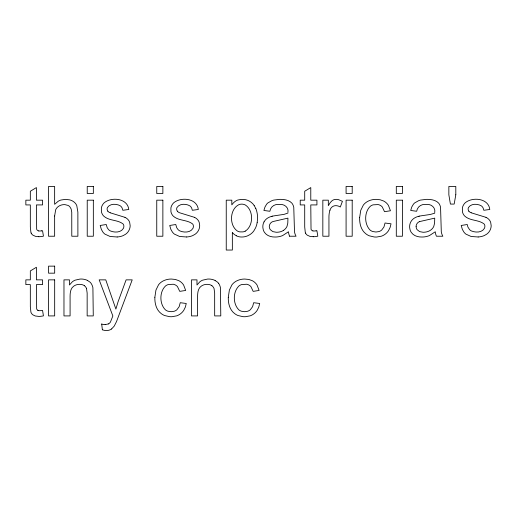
<?xml version="1.0" encoding="UTF-8"?>
<svg xmlns="http://www.w3.org/2000/svg" width="517" height="517" viewBox="0 0 517 517"><rect width="100%" height="100%" fill="white"/><g stroke="black" fill="none" stroke-linecap="round" stroke-linejoin="round"><path stroke-width="0.78" d="M287.956 212.319C288.88 207.498 284.382 203.982 279.846 204.422A21.966 21.966 0 0 0 278.236 204.441C274.075 204.131 270.449 207.175 269.874 211.272L263.896 210.458L264.975 206.994L266.578 204.267A9.59 9.59 0 0 1 267.909 202.897L271.981 200.628A19.084 19.084 0 0 1 273.816 200.073L279.581 199.362A36.145 36.145 0 0 1 281.287 199.375C285.054 199.491 289.262 200.247 291.905 203.175A9.823 9.823 0 0 1 293.766 207.343L294.503 231.9A13.681 13.681 0 0 0 296.054 236.224L289.662 236.224M434.745 212.532C435.721 207.672 431.314 203.937 426.641 204.422A21.966 21.966 0 0 0 425.026 204.441C420.87 204.131 417.238 207.175 416.67 211.272L410.692 210.458L411.771 206.994L413.374 204.267A9.59 9.59 0 0 1 414.705 202.897L418.77 200.628A19.084 19.084 0 0 1 420.605 200.073L426.376 199.362A36.145 36.145 0 0 1 428.082 199.375C431.85 199.491 436.051 200.247 438.7 203.175A9.823 9.823 0 0 1 440.555 207.343L441.298 231.9A13.681 13.681 0 0 0 442.843 236.224L436.458 236.224A13.171 13.171 0 0 1 435.269 231.778L429.491 235.532A16.098 16.098 0 0 1 428.703 235.855A19.032 19.032 0 0 1 421.962 237.025C418.066 237.135 413.774 235.926 411.435 232.585A9.177 9.177 0 0 1 410.091 229.878L409.69 227.823A12.046 12.046 0 0 1 409.638 226.724A9.997 9.997 0 0 1 410.821 221.871A10.094 10.094 0 0 1 413.988 218.355A14.948 14.948 0 0 1 418.402 216.377M287.943 213.043L284.124 214.348L274.572 215.783A39.971 39.971 0 0 0 272.621 216.125M434.732 213.191L430.254 214.484L421.361 215.783A39.971 39.971 0 0 0 419.41 216.125M257.169 222.556L257.518 219.292A29.805 29.805 0 0 0 257.544 217.289A24.732 24.732 0 0 0 255.799 208.422M329.962 210.219L330.143 209.702A6.469 6.469 0 0 1 332.218 206.858A5.971 5.971 0 0 1 335.837 205.656A8.453 8.453 0 0 1 339.469 206.561L340.315 206.994L342.422 201.326L338.473 199.633A10.14 10.14 0 0 0 336.14 199.355A6.908 6.908 0 0 0 332.218 200.577L330.357 202.457L328.334 205.637L328.334 200.176L322.834 200.176L322.834 236.224L328.941 236.224L328.941 217.353A24.015 24.015 0 0 1 329.93 210.212M111.594 328.954L114.225 326.111L116.538 321.535L132.21 279.859L126.103 279.859L118.038 301.876L115.879 309.088L105.765 279.859L99.18 279.859L112.861 315.977L110.451 322.02A5.622 5.622 0 0 1 108.454 323.933M283.575 230.304L283.891 230.091A9.429 9.429 0 0 0 286.961 226.491L287.795 223.124L287.937 218.129L272.827 221.58A5.396 5.396 0 0 0 269.286 226.549A6.126 6.126 0 0 0 269.389 227.15L269.48 227.719A5.054 5.054 0 0 0 270.404 229.761L272.84 231.616L276.188 232.249A15.51 15.51 0 0 0 277.5 232.23L277.926 232.198A12.156 12.156 0 0 0 283.594 230.33M245.207 231.157C253.653 225.942 253.724 210.329 245.355 205.003A7.865 7.865 0 0 0 243.132 204.267L242.66 204.196A8.589 8.589 0 0 0 241.213 204.157L240.735 204.202A7.684 7.684 0 0 0 238.893 204.661C229.664 209.198 229.057 225.225 237.29 230.963A8.149 8.149 0 0 0 239.966 231.9L242.912 231.894A8.24 8.24 0 0 0 245.207 231.157M108.447 323.92L105.19 324.598M419.623 221.58L434.726 218.129L434.59 223.124L433.744 226.485A9.429 9.429 0 0 1 430.68 230.091L430.37 230.304A12.156 12.156 0 0 1 424.716 232.178L424.295 232.23A15.51 15.51 0 0 1 422.984 232.249L419.636 231.616L417.2 229.761A5.054 5.054 0 0 1 416.269 227.726L416.185 227.15A6.126 6.126 0 0 1 416.159 226.549M271.606 216.364L272.621 216.132M418.395 216.364L419.41 216.132M41.761 230.866L42.556 230.763L43.434 236.159A23.142 23.142 0 0 1 38.82 236.728M316.133 230.866L316.927 230.763L317.806 236.159A23.142 23.142 0 0 1 313.192 236.728M117.172 236.986L110.102 236.482L104.899 234.123A11.4 11.4 0 0 1 102.857 232.023L101.338 229.374L100.195 225.464L106.243 224.514L107.206 227.719L108.525 229.574A7.141 7.141 0 0 0 110.354 230.931C114.477 232.682 120.804 232.799 123.35 228.436A4.672 4.672 0 0 0 123.731 227.396A4.827 4.827 0 0 0 123.834 225.774L123.75 225.302A3.49 3.49 0 0 0 123.156 224.035C117.682 219.551 109.068 221.063 103.743 216.093A8.324 8.324 0 0 1 102.56 214.587L102.243 214.032A8.918 8.918 0 0 1 101.403 211.666L101.371 207.989A9.119 9.119 0 0 1 102.062 205.798L102.605 204.777A9.842 9.842 0 0 1 104.421 202.593C111.866 196.699 127.596 198.321 128.785 209.475L122.807 210.29L122.154 208.086A6.152 6.152 0 0 0 120.448 205.94C116.693 203.595 110.102 203.388 107.465 207.491A3.483 3.483 0 0 0 107.859 211.182M186.695 236.986L179.625 236.482L174.429 234.123A11.4 11.4 0 0 1 172.387 232.023L170.862 229.374L169.725 225.464L175.767 224.514L176.73 227.719L178.048 229.574A7.141 7.141 0 0 0 179.877 230.931C184.007 232.682 190.327 232.799 192.88 228.436A4.672 4.672 0 0 0 193.261 227.396A4.827 4.827 0 0 0 193.358 225.774L193.274 225.302A3.49 3.49 0 0 0 192.686 224.035C187.212 219.551 178.591 221.063 173.266 216.093A8.324 8.324 0 0 1 172.083 214.587L171.767 214.032A8.918 8.918 0 0 1 170.933 211.666L170.901 207.989A9.119 9.119 0 0 1 171.586 205.798L172.135 204.777A9.842 9.842 0 0 1 173.951 202.593C181.396 196.699 197.126 198.321 198.308 209.475L192.337 210.29L191.684 208.086A6.152 6.152 0 0 0 189.978 205.94C186.217 203.595 179.625 203.388 176.995 207.491A3.483 3.483 0 0 0 177.389 211.182M478.18 236.986L471.11 236.482L465.907 234.123A11.4 11.4 0 0 1 463.865 232.023L462.347 229.374L461.209 225.464L467.252 224.514L467.885 227.002L469.533 229.574A7.141 7.141 0 0 0 471.362 230.931C475.485 232.682 481.812 232.799 484.358 228.436A4.672 4.672 0 0 0 484.739 227.396A4.827 4.827 0 0 0 484.843 225.774L484.759 225.302A3.49 3.49 0 0 0 484.164 224.035C478.69 219.551 470.076 221.063 464.751 216.093A8.324 8.324 0 0 1 463.568 214.587L463.251 214.032A8.918 8.918 0 0 1 462.411 211.666L462.379 207.989A9.119 9.119 0 0 1 463.07 205.798L463.62 204.777A9.842 9.842 0 0 1 465.429 202.593C472.881 196.699 488.61 198.321 489.793 209.475L483.815 210.29L483.162 208.086A6.152 6.152 0 0 0 481.456 205.94C477.702 203.595 471.11 203.388 468.48 207.491A3.483 3.483 0 0 0 468.874 211.182M313.192 236.702L309.922 236.366L307.382 235.229A5.745 5.745 0 0 1 305.534 233.102M38.82 236.702L35.55 236.366L33.01 235.229A5.745 5.745 0 0 1 31.162 233.102M312.914 230.86L312.449 230.705A2.314 2.314 0 0 1 312.158 230.556A2.598 2.598 0 0 1 311.092 229.374A1.829 1.829 0 0 1 311.027 229.154L310.782 204.926L316.927 204.926L316.927 200.176L310.782 200.176L310.782 187.581L304.707 191.245L304.707 200.176L300.222 200.176L300.222 204.926L304.707 204.926L304.713 226.982L305.276 232.392A4.304 4.304 0 0 0 305.547 233.096M38.542 230.86L38.077 230.705A2.314 2.314 0 0 1 37.78 230.556A2.598 2.598 0 0 1 36.72 229.374A1.829 1.829 0 0 1 36.655 229.154L36.41 204.926L42.556 204.926L42.556 200.176L36.41 200.176L36.41 187.581L30.329 191.245L30.329 200.176L25.85 200.176L25.85 204.926L30.329 204.926L30.341 226.982L30.904 232.392A4.304 4.304 0 0 0 31.175 233.096M38.542 310.543L38.077 310.394A2.314 2.314 0 0 1 37.78 310.239M471.22 212.804L485.986 217.34M110.211 212.804L124.972 217.34M194.502 217.34L179.742 212.804A5.648 5.648 0 0 1 177.35 211.214M215.111 280.518L217.56 282.172A7.509 7.509 0 0 1 218.542 283.284M87.599 280.518L90.048 282.172A7.509 7.509 0 0 1 91.031 283.284A11.956 11.956 0 0 1 92.905 287.807L93.273 315.913L87.16 315.913L87.153 293.074L86.533 288.635M254.157 205.469L255.747 208.441M101.694 324.056L102.372 329.794M41.748 230.808A12.175 12.175 0 0 1 38.536 230.957M117.172 236.967A18.089 18.089 0 0 0 123.227 235.59L125.515 234.285A10.805 10.805 0 0 0 128.365 231.396L128.778 230.711A10.25 10.25 0 0 0 130.155 225.632L129.677 222.446A7.703 7.703 0 0 0 128.681 220.404A9.222 9.222 0 0 0 124.965 217.353M110.231 212.752A5.648 5.648 0 0 1 107.82 211.214M186.695 236.967A18.089 18.089 0 0 0 192.751 235.59L195.038 234.285A10.805 10.805 0 0 0 197.895 231.396L198.302 230.711A10.25 10.25 0 0 0 199.685 225.632L199.207 222.446A7.703 7.703 0 0 0 198.211 220.404A9.222 9.222 0 0 0 194.495 217.353M236.359 235.733A12.621 12.621 0 0 1 232.34 232.508L232.359 250.041L226.246 250.041L226.246 200.176L231.816 200.176L231.816 204.855L233.096 203.271A12.699 12.699 0 0 1 236.256 200.719A9.933 9.933 0 0 1 237.917 200.008L241.407 199.381L245.581 199.691A13.83 13.83 0 0 1 254.157 205.469M236.327 235.791A11.678 11.678 0 0 0 241.833 237.012A14.541 14.541 0 0 0 247.876 235.713L249.795 234.679A14.392 14.392 0 0 0 253.821 230.925L255.566 227.894A22.237 22.237 0 0 0 257.162 222.556M289.63 236.243A13.171 13.171 0 0 1 288.48 231.778L282.696 235.532A16.098 16.098 0 0 1 281.907 235.855A19.032 19.032 0 0 1 275.167 237.025C271.27 237.135 266.979 235.926 264.639 232.585A9.177 9.177 0 0 1 263.295 229.878L262.894 227.823A12.046 12.046 0 0 1 262.843 226.724A9.997 9.997 0 0 1 264.032 221.871M271.606 216.377A14.948 14.948 0 0 0 267.199 218.355A10.094 10.094 0 0 0 264.058 221.89M316.126 230.808A12.175 12.175 0 0 1 312.908 230.957M416.082 226.549A5.396 5.396 0 0 1 419.617 221.567M478.18 236.967A18.089 18.089 0 0 0 484.235 235.59L486.523 234.285A10.805 10.805 0 0 0 489.373 231.396L489.786 230.711A10.25 10.25 0 0 0 491.169 225.632L490.691 222.446A7.703 7.703 0 0 0 489.696 220.404A9.222 9.222 0 0 0 485.98 217.353M471.239 212.752A5.648 5.648 0 0 1 468.835 211.214M38.536 310.646A12.175 12.175 0 0 0 41.748 310.491L42.556 310.446L43.434 315.842A23.142 23.142 0 0 1 38.82 316.417L35.24 315.977L33.01 314.918A5.745 5.745 0 0 1 31.162 312.785A4.304 4.304 0 0 1 30.904 312.081L30.341 306.671L30.329 284.608L25.85 284.608L25.85 279.859L30.329 279.859L30.329 270.927L36.41 267.263L36.41 279.859L42.556 279.859L42.556 284.608L36.41 284.608L36.655 308.836A1.829 1.829 0 0 0 36.733 309.056A2.598 2.598 0 0 0 37.786 310.239M84.394 285.675A8.091 8.091 0 0 0 79.961 284.369A11.607 11.607 0 0 0 78.7 284.376L77.324 284.583A9.694 9.694 0 0 0 73.647 286.237C70.48 288.434 70.125 292.7 70.086 296.222L70.086 315.913L63.972 315.913L63.972 279.859L69.472 279.859L69.472 284.983L72.302 281.849A12.104 12.104 0 0 1 75.062 280.182L80.025 279.064A15.232 15.232 0 0 1 87.625 280.472M84.355 285.727A5.945 5.945 0 0 1 86.559 288.628M102.385 329.762A12.55 12.55 0 0 0 106.308 330.583L108.053 330.402A8.278 8.278 0 0 0 111.601 328.967M105.184 324.637A14.082 14.082 0 0 1 101.7 324.023M211.899 285.675A8.091 8.091 0 0 0 207.472 284.369A11.607 11.607 0 0 0 206.212 284.376L204.835 284.583A9.694 9.694 0 0 0 201.158 286.237C197.992 288.434 197.636 292.7 197.597 296.222L197.597 315.913L191.484 315.913L191.484 279.859L196.983 279.859L196.983 284.983L199.814 281.849A12.104 12.104 0 0 1 202.574 280.182L207.537 279.064A15.232 15.232 0 0 1 215.137 280.472M211.867 285.727A5.945 5.945 0 0 1 214.07 288.628L214.658 293.074L214.671 315.913L220.785 315.913L220.442 287.801A11.956 11.956 0 0 0 218.575 283.264M54.64 215.977L54.64 236.224L48.527 236.224L48.527 186.456L54.64 186.456L54.64 204.312L58.163 201.294A13.022 13.022 0 0 1 60.857 200.053L65.433 199.355L69.608 199.859A12.55 12.55 0 0 1 72.761 201.132L74.073 202.044A8.957 8.957 0 0 1 76.781 205.656L77.873 212.093L77.893 236.224L71.785 236.224L71.753 212.274L71.152 209.01L69.795 206.71A6.198 6.198 0 0 0 68.076 205.436L65.058 204.654A11.51 11.51 0 0 0 64.179 204.622A10.049 10.049 0 0 0 59.067 206.031L58.221 206.593A7.891 7.891 0 0 0 55.649 209.844L54.64 215.977M154.861 297.294C154.661 303.208 156.192 309.786 161.142 313.535A14.379 14.379 0 0 0 164.574 315.519L169.447 316.65A20.971 20.971 0 0 0 171.98 316.714L176.698 315.848A13.862 13.862 0 0 0 180.174 314.039A14.457 14.457 0 0 0 181.713 312.759A13.933 13.933 0 0 0 183.826 310.2L185.345 307.104L186.256 303.485L180.246 302.703L179.16 306.691L176.885 309.761A8.136 8.136 0 0 1 174.106 311.279L171.185 311.699L168.064 311.24A8.66 8.66 0 0 1 165.414 309.851C159.372 303.925 159.339 291.743 165.569 285.927A9.06 9.06 0 0 1 168.303 284.531L173.344 284.247A7.574 7.574 0 0 1 176.736 285.895A7.412 7.412 0 0 1 177.499 286.651L179.742 291.368L185.681 290.451L183.645 285.087A12.369 12.369 0 0 0 178.895 280.712L175.392 279.458L171.289 279.044A17.707 17.707 0 0 0 162.668 281.209L162.196 281.513A13.138 13.138 0 0 0 158.525 284.822L155.94 290.082L154.861 297.294M228.294 297.294C228.094 303.208 229.619 309.786 234.576 313.535A14.379 14.379 0 0 0 238.007 315.519L242.88 316.65A20.971 20.971 0 0 0 245.413 316.714L250.125 315.848A13.862 13.862 0 0 0 253.601 314.039A14.457 14.457 0 0 0 255.139 312.759A13.933 13.933 0 0 0 257.259 310.2L258.771 307.104L259.689 303.485L253.679 302.703L252.593 306.691L250.318 309.761A8.136 8.136 0 0 1 247.54 311.279L244.612 311.699L241.491 311.24A8.66 8.66 0 0 1 238.848 309.851C232.799 303.925 232.773 291.743 239.003 285.927A9.06 9.06 0 0 1 241.736 284.531L246.777 284.247A7.574 7.574 0 0 1 250.17 285.895A7.412 7.412 0 0 1 250.926 286.651L253.168 291.368L259.114 290.451L257.078 285.087A12.369 12.369 0 0 0 252.322 280.712L248.819 279.458L244.715 279.044A17.707 17.707 0 0 0 236.101 281.209L235.623 281.513A13.138 13.138 0 0 0 231.952 284.822L229.374 290.082L228.294 297.294M359.638 217.612C359.444 223.525 360.969 230.104 365.92 233.846A14.379 14.379 0 0 0 369.358 235.83L374.224 236.967A20.971 20.971 0 0 0 376.764 237.025L381.475 236.166A13.862 13.862 0 0 0 384.952 234.35A14.457 14.457 0 0 0 386.49 233.077A13.933 13.933 0 0 0 388.603 230.511L390.122 227.422L391.033 223.803L385.029 223.021L383.937 227.008L381.662 230.078A8.136 8.136 0 0 1 378.883 231.597L375.962 232.017L372.841 231.551A8.66 8.66 0 0 1 370.198 230.162C364.149 224.236 364.117 212.06 370.353 206.244A9.06 9.06 0 0 1 373.08 204.848L378.121 204.564A7.574 7.574 0 0 1 381.514 206.212A7.412 7.412 0 0 1 382.276 206.968L384.519 211.679L390.458 210.768L388.429 205.404A12.369 12.369 0 0 0 383.672 201.029L380.169 199.775L376.066 199.355A17.707 17.707 0 0 0 367.445 201.527L366.973 201.83A13.138 13.138 0 0 0 363.302 205.139L360.724 210.4L359.638 217.612M455.807 194.773L454.178 204.079L450.41 204.079L448.853 194.773L448.853 186.456L455.807 186.456L455.807 194.773M93.338 186.456L87.231 186.456L87.231 193.487L93.338 193.487L93.338 186.456M162.868 186.456L156.754 186.456L156.754 193.487L162.868 193.487L162.868 186.456M352.2 186.456L346.086 186.456L346.086 193.487L352.2 193.487L352.2 186.456M402.407 186.456L396.3 186.456L396.3 193.487L402.407 193.487L402.407 186.456M93.338 200.176L87.231 200.176L87.231 236.224L93.338 236.224L93.338 200.176M162.868 200.176L156.754 200.176L156.754 236.224L162.868 236.224L162.868 200.176M352.2 200.176L346.086 200.176L346.086 236.224L352.2 236.224L352.2 200.176M402.407 200.176L396.3 200.176L396.3 236.224L402.407 236.224L402.407 200.176M54.673 266.139L48.559 266.139L48.559 273.17L54.673 273.17L54.673 266.139M54.673 279.859L48.559 279.859L48.559 315.913L54.673 315.913L54.673 279.859"/></g></svg>
